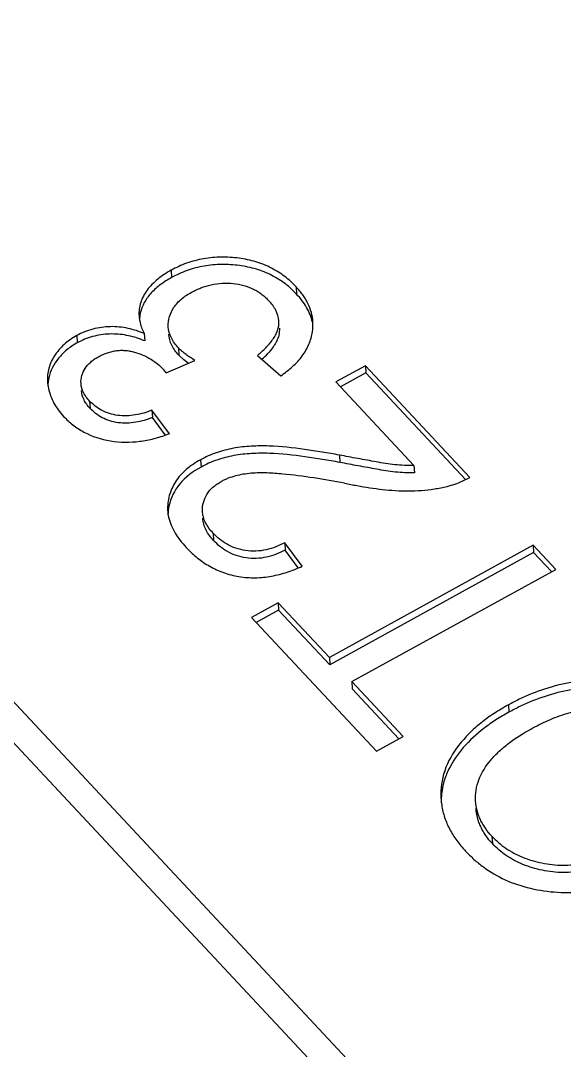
# Model space of a CAD drawing. Header units: millimetres. Extents: x 1514 to 2054, y 119 to 530.
# Drawn here: x 1784.863 to 1785.347, y 335.074 to 335.991 of the extents above; entities that cross this region are included whole.
import ezdxf

# ---------------------------------------------------------------- set-up
doc = ezdxf.new("R2010")
doc.units = ezdxf.units.MM
doc.header["$LTSCALE"] = 30.734
doc.layers.get('0').update_dxf_attribs({"linetype": 'CONTINUOUS'})

msp = doc.modelspace()

# ---------------------------------------------------------------- linework, layer by layer
at = {"color": 7}
for p, q in [((1785.7519, 334.42749), (1784.17118, 336.11718)), ((1784.15564, 336.09749), (1785.73636, 334.40781)), ((1784.99703, 335.76885), (1784.99742, 335.76232)), ((1785.10839, 335.75412), (1785.10877, 335.7476)), ((1784.91296, 335.71078), (1784.91335, 335.70425)), ((1784.9731, 335.71244), (1784.97348, 335.70592)), ((1785.00352, 335.6997), (1785.00391, 335.69317)), ((1785.00824, 335.68919), (1785.00391, 335.69317)), ((1785.07385, 335.69299), (1785.09473, 335.67494)), ((1784.99254, 335.6776), (1785.01812, 335.68862)), ((1785.01233, 335.68612), (1785.00824, 335.68919)), ((1785.17008, 335.68392), (1785.14375, 335.66943)), ((1785.17008, 335.68392), (1785.17046, 335.6774)), ((1785.26309, 335.58449), (1785.17008, 335.68392)), ((1785.17046, 335.6774), (1785.14791, 335.66499)), ((1785.25923, 335.58251), (1785.17046, 335.6774)), ((1785.14375, 335.66943), (1785.21334, 335.59504)), ((1784.92436, 335.65244), (1784.92474, 335.64592)), ((1784.97989, 335.64424), (1784.98027, 335.63771)), ((1784.99549, 335.62329), (1784.97989, 335.64424)), ((1784.99181, 335.62223), (1784.98027, 335.63771)), ((1784.99415, 335.62282), (1784.99549, 335.62329)), ((1785.02324, 335.60016), (1785.02362, 335.59364)), ((1785.14695, 335.60433), (1785.14734, 335.59781)), ((1785.21334, 335.59504), (1785.21373, 335.58852)), ((1785.25644, 335.58108), (1785.26309, 335.58449)), ((1785.03442, 335.53479), (1785.0348, 335.52827)), ((1785.09823, 335.52626), (1785.09862, 335.51973)), ((1785.11384, 335.50531), (1785.09823, 335.52626)), ((1785.11031, 335.50404), (1785.09862, 335.51973)), ((1785.31964, 335.52405), (1785.13798, 335.42409)), ((1785.32002, 335.51752), (1785.13837, 335.41756)), ((1785.31964, 335.52405), (1785.32002, 335.51752)), ((1785.3397, 335.5026), (1785.31964, 335.52405)), ((1785.33592, 335.50053), (1785.32002, 335.51752)), ((1785.11216, 335.50459), (1785.11384, 335.50531)), ((1785.15804, 335.40264), (1785.3397, 335.5026)), ((1785.09238, 335.47283), (1785.06869, 335.45979)), ((1785.09238, 335.47283), (1785.09277, 335.4663)), ((1785.13798, 335.42409), (1785.09238, 335.47283)), ((1785.09277, 335.4663), (1785.07285, 335.45534)), ((1785.13837, 335.41756), (1785.09277, 335.4663)), ((1785.06869, 335.45979), (1785.17995, 335.34086)), ((1785.13798, 335.42409), (1785.13837, 335.41756)), ((1785.15804, 335.40264), (1785.15843, 335.39612)), ((1785.20364, 335.3539), (1785.15804, 335.40264)), ((1785.19987, 335.35182), (1785.15843, 335.39612)), ((1785.29754, 335.38195), (1785.29793, 335.37542)), ((1785.17995, 335.34086), (1785.20364, 335.3539)), ((1785.28289, 335.26493), (1785.28327, 335.25841))]:
    msp.add_line(p, q, dxfattribs=at)
for centre, radius, start, end in [((1785.08091, 335.72041), 0.04249, 351.42391, 3.41482), ((1784.80778, 335.28988), 0.44782, 68.28346, 68.57215), ((1785.01963, 335.75443), 0.08715, 311.90952, 316.77276), ((1784.92319, 335.66573), 0.03601, 168.32797, 180.0025), ((1784.95351, 335.64923), 0.04825, 36.00625, 40.48427), ((1785.03391, 335.5577), 0.0401, 183.39523, 192.44961), ((1785.30648, 335.30327), 0.06921, 183.4492, 188.82231), ((1785.29836, 335.29622), 0.06068, 173.67789, 181.41905)]:
    msp.add_arc(centre, radius, start, end, dxfattribs=at)
for points, knots in [([(1785.10839, 335.75412), (1785.10682, 335.75571), (1785.10367, 335.75893), (1785.09659, 335.76488), (1785.08638, 335.77125), (1785.07254, 335.77682), (1785.06002, 335.77944), (1785.04964, 335.78045), (1785.04173, 335.78067), (1785.0338, 335.78031), (1785.02595, 335.77922), (1785.01827, 335.77751), (1785.01084, 335.77522), (1785.00373, 335.77237), (1784.99925, 335.77001), (1784.99703, 335.76885)], [0, 0, 0, 0, 0.055473, 0.112134, 0.229827, 0.353302, 0.481553, 0.546878, 0.612603, 0.678513, 0.744269, 0.809566, 0.874117, 0.937641, 1, 1, 1, 1]), ([(1785.10877, 335.7476), (1785.10721, 335.74919), (1785.10405, 335.75241), (1785.09697, 335.75836), (1785.08677, 335.76473), (1785.07293, 335.77029), (1785.0604, 335.77292), (1785.05003, 335.77392), (1785.04211, 335.77415), (1785.03418, 335.77378), (1785.02634, 335.77269), (1785.01866, 335.77099), (1785.01123, 335.76869), (1785.00412, 335.76584), (1784.99963, 335.76349), (1784.99742, 335.76232)], [0, 0, 0, 0, 0.055473, 0.112134, 0.229827, 0.353302, 0.481553, 0.546878, 0.612603, 0.678513, 0.744269, 0.809566, 0.874117, 0.937641, 1, 1, 1, 1]), ([(1784.99703, 335.76885), (1784.99492, 335.76765), (1784.99078, 335.76523), (1784.98504, 335.76103), (1784.97986, 335.75647), (1784.97559, 335.75134), (1784.97212, 335.74592), (1784.96979, 335.74013), (1784.9684, 335.7342), (1784.96828, 335.73018), (1784.96839, 335.7282)], [0, 0, 0, 0, 0.138627, 0.274012, 0.405449, 0.531933, 0.654026, 0.771841, 0.886748, 1, 1, 1, 1]), ([(1784.99742, 335.76232), (1784.99571, 335.76135), (1784.99233, 335.75941), (1784.98607, 335.75507), (1784.98038, 335.75021), (1784.97584, 335.74455), (1784.97211, 335.73882), (1784.97031, 335.73401), (1784.96954, 335.73079)], [0, 0, 0, 0, 0.136059, 0.2696, 0.527208, 0.650517, 0.770422, 1, 1, 1, 1]), ([(1785.01506, 335.74924), (1785.01643, 335.74996), (1785.01919, 335.75143), (1785.02505, 335.75386), (1785.03277, 335.75624), (1785.04247, 335.7575), (1785.05224, 335.75732), (1785.0617, 335.75565), (1785.06901, 335.75286), (1785.07429, 335.74997), (1785.07784, 335.74746), (1785.08114, 335.74479), (1785.08308, 335.74278), (1785.08404, 335.74179)], [0, 0, 0, 0, 0.062236, 0.125524, 0.254575, 0.385869, 0.517153, 0.645989, 0.769971, 0.829748, 0.887863, 0.944627, 1, 1, 1, 1]), ([(1784.99451, 335.71863), (1784.99416, 335.7246), (1784.99666, 335.73259), (1785.0025, 335.73984), (1785.00618, 335.74338), (1785.01041, 335.74655), (1785.0135, 335.74834), (1785.01506, 335.74924)], [0, 0, 0, 0, 0.464175, 0.591319, 0.723185, 0.859687, 1, 1, 1, 1]), ([(1785.12333, 335.72294), (1785.12316, 335.72577), (1785.12222, 335.73146), (1785.11962, 335.73822), (1785.11672, 335.74332), (1785.11427, 335.74709), (1785.11147, 335.7507), (1785.10942, 335.75297), (1785.10839, 335.75412)], [0, 0, 0, 0, 0.240988, 0.486364, 0.611888, 0.739224, 0.868576, 1, 1, 1, 1]), ([(1785.12286, 335.72273), (1785.12185, 335.7273), (1785.11903, 335.734), (1785.11371, 335.74203), (1785.11044, 335.74574), (1785.10877, 335.7476)], [0, 0, 0, 0, 0.487254, 0.740295, 1, 1, 1, 1]), ([(1785.09305, 335.72373), (1785.09285, 335.72704), (1785.09117, 335.73199), (1785.08758, 335.73782), (1785.08524, 335.74046), (1785.08404, 335.74179)], [0, 0, 0, 0, 0.485157, 0.738454, 1, 1, 1, 1]), ([(1784.9731, 335.71244), (1784.97076, 335.71337), (1784.96605, 335.71525), (1784.95606, 335.71794), (1784.94552, 335.71902), (1784.93499, 335.71814), (1784.92722, 335.71664), (1784.91981, 335.71422), (1784.91522, 335.71192), (1784.91296, 335.71078)], [0, 0, 0, 0, 0.120918, 0.244435, 0.497684, 0.625775, 0.753031, 0.878067, 1, 1, 1, 1]), ([(1784.9694, 335.72196), (1784.96981, 335.72031), (1784.97081, 335.71704), (1784.97233, 335.71398), (1784.9731, 335.71244)], [0, 0, 0, 0, 0.495879, 1, 1, 1, 1]), ([(1785.00352, 335.6997), (1785.00229, 335.70109), (1784.99986, 335.70385), (1784.99619, 335.70997), (1784.99471, 335.71519), (1784.99451, 335.71863)], [0, 0, 0, 0, 0.261657, 0.514753, 1, 1, 1, 1]), ([(1785.07385, 335.69299), (1785.0764, 335.69514), (1785.08012, 335.69844), (1785.08461, 335.70323), (1785.08749, 335.70704), (1785.09007, 335.71092), (1785.09251, 335.71637), (1785.09322, 335.72085), (1785.09305, 335.72373)], [0, 0, 0, 0, 0.266816, 0.397079, 0.524202, 0.648557, 0.768999, 1, 1, 1, 1]), ([(1784.91296, 335.71078), (1784.91093, 335.70956), (1784.9069, 335.70718), (1784.9015, 335.70288), (1784.8969, 335.69806), (1784.89186, 335.6913), (1784.88741, 335.68203), (1784.88663, 335.67392), (1784.88686, 335.67003)], [0, 0, 0, 0, 0.139559, 0.274747, 0.404965, 0.530875, 0.770565, 1, 1, 1, 1]), ([(1784.97138, 335.70675), (1784.96912, 335.70763), (1784.96451, 335.70933), (1784.95479, 335.71165), (1784.94462, 335.71248), (1784.93448, 335.71148), (1784.92703, 335.70996), (1784.91993, 335.70757), (1784.91552, 335.70535), (1784.91335, 335.70425)], [0, 0, 0, 0, 0.121237, 0.245325, 0.498799, 0.626672, 0.753607, 0.878291, 1, 1, 1, 1]), ([(1785.00391, 335.69317), (1785.00267, 335.69456), (1785.00025, 335.69733), (1784.99657, 335.70344), (1784.9951, 335.70866), (1784.99489, 335.71211)], [0, 0, 0, 0, 0.261657, 0.514753, 1, 1, 1, 1]), ([(1785.09344, 335.7172), (1785.09355, 335.7152), (1785.09322, 335.71108), (1785.09135, 335.70624), (1785.08929, 335.70254), (1785.08672, 335.69898), (1785.08466, 335.69637), (1785.08314, 335.69474)], [0, 0, 0, 0, 0.236842, 0.481207, 0.607436, 0.736639, 1, 1, 1, 1]), ([(1785.09473, 335.67494), (1785.09657, 335.67623), (1785.10023, 335.67878), (1785.10689, 335.68438), (1785.11275, 335.6906), (1785.1172, 335.69758), (1785.12076, 335.70459), (1785.12235, 335.71028), (1785.12293, 335.71408)], [0, 0, 0, 0, 0.13596, 0.26915, 0.525379, 0.648233, 0.76815, 1, 1, 1, 1]), ([(1784.91335, 335.70425), (1784.91172, 335.70328), (1784.9085, 335.70138), (1784.9026, 335.6971), (1784.89425, 335.68861), (1784.88924, 335.67938), (1784.88792, 335.67302)], [0, 0, 0, 0, 0.137379, 0.271653, 0.528255, 1, 1, 1, 1]), ([(1784.91671, 335.66821), (1784.91644, 335.67277), (1784.91854, 335.68022), (1784.92433, 335.68648), (1784.9285, 335.68971), (1784.93087, 335.69107), (1784.93207, 335.69175)], [0, 0, 0, 0, 0.464796, 0.722836, 0.859307, 1, 1, 1, 1]), ([(1784.93207, 335.69175), (1784.93325, 335.69238), (1784.93564, 335.69366), (1784.93946, 335.69516), (1784.94343, 335.69645), (1784.94758, 335.69722), (1784.9518, 335.6977), (1784.95604, 335.69753), (1784.96021, 335.69708), (1784.96552, 335.69573), (1784.97183, 335.69354), (1784.97877, 335.68996), (1784.98499, 335.68569), (1784.9885, 335.68225), (1784.99021, 335.68056)], [0, 0, 0, 0, 0.062921, 0.127069, 0.192267, 0.258345, 0.324885, 0.391249, 0.45702, 0.521597, 0.647815, 0.769712, 0.887038, 1, 1, 1, 1]), ([(1785.01812, 335.68862), (1785.01679, 335.68945), (1785.01413, 335.69109), (1785.01035, 335.69377), (1785.00671, 335.69652), (1785.00457, 335.69864), (1785.00352, 335.6997)], [0, 0, 0, 0, 0.256098, 0.508704, 0.75764, 1, 1, 1, 1]), ([(1784.88772, 335.66371), (1784.88866, 335.65915), (1784.89118, 335.6524), (1784.89637, 335.64436), (1784.8996, 335.64066), (1784.90123, 335.63879)], [0, 0, 0, 0, 0.487189, 0.74011, 1, 1, 1, 1]), ([(1784.92436, 335.65244), (1784.92332, 335.65359), (1784.9213, 335.65591), (1784.91822, 335.661), (1784.91687, 335.66533), (1784.91671, 335.66821)], [0, 0, 0, 0, 0.261499, 0.51472, 1, 1, 1, 1]), ([(1784.92474, 335.64592), (1784.9237, 335.64707), (1784.92169, 335.64939), (1784.91861, 335.65448), (1784.91726, 335.65881), (1784.91709, 335.66169)], [0, 0, 0, 0, 0.261499, 0.51472, 1, 1, 1, 1]), ([(1784.97989, 335.64424), (1784.97749, 335.64335), (1784.97264, 335.6416), (1784.96505, 335.63993), (1784.95726, 335.63906), (1784.94947, 335.63945), (1784.942, 335.6411), (1784.9352, 335.64391), (1784.92922, 335.64768), (1784.92594, 335.65088), (1784.92436, 335.65244)], [0, 0, 0, 0, 0.128119, 0.258266, 0.389499, 0.52017, 0.648032, 0.771022, 0.888205, 1, 1, 1, 1]), ([(1784.98027, 335.63771), (1784.97788, 335.63682), (1784.97303, 335.63508), (1784.96543, 335.6334), (1784.95764, 335.63253), (1784.94985, 335.63292), (1784.94239, 335.63457), (1784.93558, 335.63739), (1784.92961, 335.64115), (1784.92633, 335.64435), (1784.92474, 335.64592)], [0, 0, 0, 0, 0.128119, 0.258266, 0.389499, 0.52017, 0.648032, 0.771022, 0.888205, 1, 1, 1, 1]), ([(1784.90123, 335.63879), (1784.90252, 335.63747), (1784.90512, 335.63479), (1784.91097, 335.62989), (1784.92279, 335.62212), (1784.9431, 335.61555), (1784.96475, 335.61552), (1784.98184, 335.61875), (1784.99009, 335.6214), (1784.99415, 335.62282)], [0, 0, 0, 0, 0.055405, 0.112021, 0.229116, 0.47846, 0.740049, 0.870952, 1, 1, 1, 1]), ([(1785.14695, 335.60433), (1785.14179, 335.60523), (1785.13146, 335.60706), (1785.11065, 335.61021), (1785.08958, 335.61263), (1785.06834, 335.61247), (1785.05507, 335.61106), (1785.04475, 335.6087), (1785.03723, 335.60647), (1785.03002, 335.60368), (1785.02548, 335.60133), (1785.02324, 335.60016)], [0, 0, 0, 0, 0.124441, 0.249258, 0.50048, 0.627148, 0.753704, 0.816489, 0.878674, 0.939921, 1, 1, 1, 1]), ([(1785.02324, 335.60016), (1785.02095, 335.59886), (1785.01646, 335.59625), (1785.01043, 335.59151), (1785.00506, 335.5864), (1784.99947, 335.57887), (1784.99472, 335.56858), (1784.99363, 335.55964), (1784.99388, 335.55533)], [0, 0, 0, 0, 0.139672, 0.275142, 0.406231, 0.53202, 0.770932, 1, 1, 1, 1]), ([(1785.14734, 335.59781), (1785.14218, 335.59871), (1785.13185, 335.60054), (1785.11104, 335.60369), (1785.08997, 335.6061), (1785.06872, 335.60595), (1785.05546, 335.60453), (1785.04513, 335.60218), (1785.03762, 335.59994), (1785.0304, 335.59715), (1785.02586, 335.5948), (1785.02362, 335.59364)], [0, 0, 0, 0, 0.124441, 0.249258, 0.50048, 0.627148, 0.753704, 0.816489, 0.878674, 0.939921, 1, 1, 1, 1]), ([(1785.21334, 335.59504), (1785.2105, 335.59504), (1785.20484, 335.59503), (1785.19639, 335.59565), (1785.18806, 335.59685), (1785.17705, 335.59871), (1785.16335, 335.60121), (1785.15241, 335.60327), (1785.14695, 335.60433)], [0, 0, 0, 0, 0.126735, 0.252852, 0.378091, 0.502762, 0.751553, 1, 1, 1, 1]), ([(1785.02362, 335.59364), (1785.01657, 335.58961), (1785.00367, 335.58053), (1784.99656, 335.56605), (1784.99506, 335.55897)], [0, 0, 0, 0, 0.52871, 1, 1, 1, 1]), ([(1785.21373, 335.58852), (1785.21089, 335.58852), (1785.20523, 335.5885), (1785.19678, 335.58913), (1785.18844, 335.59033), (1785.17743, 335.59218), (1785.16374, 335.59469), (1785.1528, 335.59675), (1785.14734, 335.59781)], [0, 0, 0, 0, 0.126735, 0.252852, 0.378091, 0.502762, 0.751553, 1, 1, 1, 1]), ([(1785.15158, 335.57933), (1785.14247, 335.58098), (1785.12416, 335.58414), (1785.10108, 335.58716), (1785.08241, 335.58864), (1785.07063, 335.58846), (1785.06129, 335.58728), (1785.05442, 335.58589), (1785.04891, 335.58412), (1785.0447, 335.58237), (1785.04271, 335.58132), (1785.04172, 335.5808)], [0, 0, 0, 0, 0.248835, 0.499102, 0.625038, 0.751604, 0.814848, 0.877693, 0.939616, 0.970035, 1, 1, 1, 1]), ([(1785.24292, 335.57648), (1785.24525, 335.57708), (1785.24986, 335.57831), (1785.25429, 335.58011), (1785.25644, 335.58108)], [0, 0, 0, 0, 0.504255, 1, 1, 1, 1]), ([(1785.0249, 335.5546), (1785.02476, 335.5571), (1785.02542, 335.56228), (1785.02854, 335.56968), (1785.0332, 335.57493), (1785.0378, 335.5785), (1785.0404, 335.58004), (1785.04172, 335.5808)], [0, 0, 0, 0, 0.22963, 0.468309, 0.724379, 0.86017, 1, 1, 1, 1]), ([(1785.15158, 335.57933), (1785.15529, 335.57857), (1785.16274, 335.57705), (1785.1778, 335.5746), (1785.19305, 335.57275), (1785.20846, 335.57227), (1785.22007, 335.57279), (1785.23161, 335.57399), (1785.23917, 335.57563), (1785.24292, 335.57648)], [0, 0, 0, 0, 0.123296, 0.247225, 0.496808, 0.622591, 0.748722, 0.874768, 1, 1, 1, 1]), ([(1785.03442, 335.53479), (1785.03312, 335.53625), (1785.03061, 335.53916), (1785.02762, 335.54401), (1785.02548, 335.54916), (1785.02501, 335.5528), (1785.0249, 335.5546)], [0, 0, 0, 0, 0.260655, 0.513581, 0.759111, 1, 1, 1, 1]), ([(1784.99475, 335.54906), (1784.99585, 335.54409), (1784.99906, 335.53687), (1785.00493, 335.5282), (1785.00851, 335.5242), (1785.01032, 335.52218)], [0, 0, 0, 0, 0.48716, 0.740328, 1, 1, 1, 1]), ([(1785.0348, 335.52827), (1785.03351, 335.52972), (1785.031, 335.53264), (1785.028, 335.53749), (1785.02587, 335.54263), (1785.02539, 335.54627), (1785.02529, 335.54807)], [0, 0, 0, 0, 0.260655, 0.513581, 0.759111, 1, 1, 1, 1]), ([(1785.09823, 335.52626), (1785.09563, 335.52492), (1785.0903, 335.52227), (1785.08163, 335.51973), (1785.07255, 335.51848), (1785.06342, 335.51906), (1785.05475, 335.52117), (1785.04688, 335.5246), (1785.04009, 335.52924), (1785.03624, 335.53293), (1785.03442, 335.53479)], [0, 0, 0, 0, 0.126136, 0.255885, 0.387873, 0.519406, 0.647564, 0.770588, 0.887661, 1, 1, 1, 1]), ([(1785.09862, 335.51973), (1785.09602, 335.5184), (1785.09069, 335.51574), (1785.08201, 335.5132), (1785.07293, 335.51196), (1785.06381, 335.51254), (1785.05514, 335.51464), (1785.04727, 335.51808), (1785.04048, 335.52271), (1785.03663, 335.52641), (1785.0348, 335.52827)], [0, 0, 0, 0, 0.126136, 0.255885, 0.387873, 0.519406, 0.647564, 0.770588, 0.887661, 1, 1, 1, 1]), ([(1785.01032, 335.52218), (1785.01176, 335.52071), (1785.01466, 335.51774), (1785.02099, 335.51214), (1785.0299, 335.50578), (1785.04211, 335.49984), (1785.05571, 335.49605), (1785.06772, 335.49487), (1785.07746, 335.49531), (1785.08474, 335.49615), (1785.09187, 335.49764), (1785.10113, 335.5001), (1785.10781, 335.50273), (1785.11216, 335.50459)], [0, 0, 0, 0, 0.055624, 0.112135, 0.228564, 0.350391, 0.4776, 0.608619, 0.674796, 0.7409, 0.806616, 0.87181, 1, 1, 1, 1]), ([(1785.47, 335.36758), (1785.4676, 335.37004), (1785.46266, 335.37499), (1785.45427, 335.38153), (1785.44512, 335.38749), (1785.43166, 335.39434), (1785.41332, 335.40114), (1785.38959, 335.40486), (1785.36523, 335.40421), (1785.3413, 335.39992), (1785.32225, 335.39366), (1785.30782, 335.38738), (1785.30095, 335.38376), (1785.29754, 335.38195)], [0, 0, 0, 0, 0.055485, 0.1125, 0.171055, 0.23124, 0.355507, 0.484532, 0.615782, 0.746503, 0.874879, 0.937886, 1, 1, 1, 1]), ([(1785.47039, 335.36105), (1785.46798, 335.36352), (1785.46304, 335.36846), (1785.45466, 335.37501), (1785.44551, 335.38097), (1785.43205, 335.38781), (1785.41371, 335.39461), (1785.38997, 335.39834), (1785.36561, 335.39768), (1785.34168, 335.3934), (1785.32264, 335.38714), (1785.3082, 335.38085), (1785.30133, 335.37723), (1785.29793, 335.37542)], [0, 0, 0, 0, 0.055485, 0.1125, 0.171055, 0.23124, 0.355507, 0.484532, 0.615782, 0.746503, 0.874879, 0.937886, 1, 1, 1, 1]), ([(1785.29754, 335.38195), (1785.29322, 335.37948), (1785.28679, 335.37577), (1785.27873, 335.37013), (1785.27107, 335.36436), (1785.26234, 335.35653), (1785.25038, 335.34315), (1785.23936, 335.32438), (1785.23692, 335.30724), (1785.2374, 335.2991)], [0, 0, 0, 0, 0.138536, 0.206594, 0.273868, 0.405271, 0.532532, 0.773008, 1, 1, 1, 1]), ([(1785.3174, 335.36039), (1785.31993, 335.36174), (1785.32502, 335.36446), (1785.33291, 335.36816), (1785.34109, 335.37144), (1785.35237, 335.37532), (1785.36415, 335.378), (1785.37618, 335.37942), (1785.3883, 335.37968), (1785.40319, 335.37817), (1785.41739, 335.37409), (1785.42765, 335.36916), (1785.43463, 335.36486), (1785.44092, 335.35998), (1785.44459, 335.35627), (1785.4464, 335.35445)], [0, 0, 0, 0, 0.061884, 0.124408, 0.187717, 0.251714, 0.381556, 0.447107, 0.512739, 0.642556, 0.768282, 0.828814, 0.887621, 0.944614, 1, 1, 1, 1]), ([(1785.29793, 335.37542), (1785.29406, 335.37321), (1785.28642, 335.36881), (1785.27236, 335.35887), (1785.25701, 335.34492), (1785.24547, 335.32823), (1785.23984, 335.31391), (1785.23845, 335.30655), (1785.23805, 335.3029)], [0, 0, 0, 0, 0.136953, 0.271077, 0.528871, 0.771179, 0.887, 1, 1, 1, 1]), ([(1785.26834, 335.29639), (1785.26796, 335.30277), (1785.27008, 335.3163), (1785.27948, 335.33067), (1785.28932, 335.34086), (1785.30086, 335.3506), (1785.31066, 335.35661), (1785.3174, 335.36039)], [0, 0, 0, 0, 0.225874, 0.467163, 0.595047, 0.726834, 1, 1, 1, 1]), ([(1785.23809, 335.29265), (1785.23867, 335.28894), (1785.24044, 335.2815), (1785.2451, 335.27092), (1785.25133, 335.26082), (1785.25659, 335.25478), (1785.25931, 335.25177)], [0, 0, 0, 0, 0.241368, 0.487356, 0.739762, 1, 1, 1, 1]), ([(1785.28289, 335.26493), (1785.28084, 335.26723), (1785.27782, 335.27069), (1785.27462, 335.27583), (1785.27257, 335.27976), (1785.27083, 335.28378), (1785.2692, 335.28929), (1785.26851, 335.29355), (1785.26834, 335.29639)], [0, 0, 0, 0, 0.260913, 0.387915, 0.513043, 0.636606, 0.758565, 1, 1, 1, 1]), ([(1785.28327, 335.25841), (1785.28122, 335.2607), (1785.2782, 335.26416), (1785.27501, 335.26931), (1785.27296, 335.27324), (1785.27121, 335.27726), (1785.26959, 335.28277), (1785.26889, 335.28703), (1785.26872, 335.28987)], [0, 0, 0, 0, 0.260913, 0.387915, 0.513043, 0.636606, 0.758565, 1, 1, 1, 1]), ([(1785.28289, 335.26493), (1785.28473, 335.26304), (1785.28853, 335.25921), (1785.29511, 335.2543), (1785.30229, 335.24984), (1785.31017, 335.24615), (1785.31862, 335.24327), (1785.33046, 335.24029), (1785.34596, 335.23837), (1785.36458, 335.24056), (1785.38244, 335.24545), (1785.39929, 335.2523), (1785.40993, 335.25783), (1785.41516, 335.26061)], [0, 0, 0, 0, 0.05548, 0.112763, 0.171684, 0.232431, 0.294847, 0.358476, 0.488306, 0.619458, 0.74887, 0.875636, 1, 1, 1, 1]), ([(1785.25931, 335.25177), (1785.26177, 335.24927), (1785.26676, 335.2442), (1785.27819, 335.23507), (1785.29465, 335.22532), (1785.31721, 335.21788), (1785.34148, 335.21443), (1785.36636, 335.21514), (1785.39064, 335.22005), (1785.40989, 335.22678), (1785.42445, 335.23343), (1785.43143, 335.23714), (1785.4349, 335.23899)], [0, 0, 0, 0, 0.055457, 0.112351, 0.230782, 0.355718, 0.48519, 0.616528, 0.7471, 0.875116, 0.937926, 1, 1, 1, 1]), ([(1785.41555, 335.25409), (1785.41031, 335.2513), (1785.39968, 335.24577), (1785.38283, 335.23892), (1785.36497, 335.23403), (1785.34634, 335.23185), (1785.33084, 335.23376), (1785.31901, 335.23674), (1785.31056, 335.23962), (1785.30268, 335.24332), (1785.2955, 335.24778), (1785.28891, 335.25268), (1785.28512, 335.25651), (1785.28327, 335.25841)], [0, 0, 0, 0, 0.124364, 0.25113, 0.380542, 0.511694, 0.641524, 0.705153, 0.767569, 0.828316, 0.887237, 0.94452, 1, 1, 1, 1])]:
    msp.add_open_spline(points, degree=3, knots=knots, dxfattribs=at)
for points in [[(1784.96839, 335.7282), (1784.96852, 335.7261), (1784.96889, 335.724), (1784.9694, 335.72196)], [(1784.96954, 335.73079), (1784.96904, 335.72866), (1784.9688, 335.72645), (1784.96874, 335.72426)], [(1784.88686, 335.67003), (1784.88699, 335.6679), (1784.88728, 335.66579), (1784.88772, 335.66371)], [(1784.99506, 335.55897), (1784.99452, 335.55643), (1784.99421, 335.55381), (1784.9942, 335.55121)]]:
    msp.add_open_spline(points, degree=3, dxfattribs=at)

doc.saveas('drawing.dxf')
